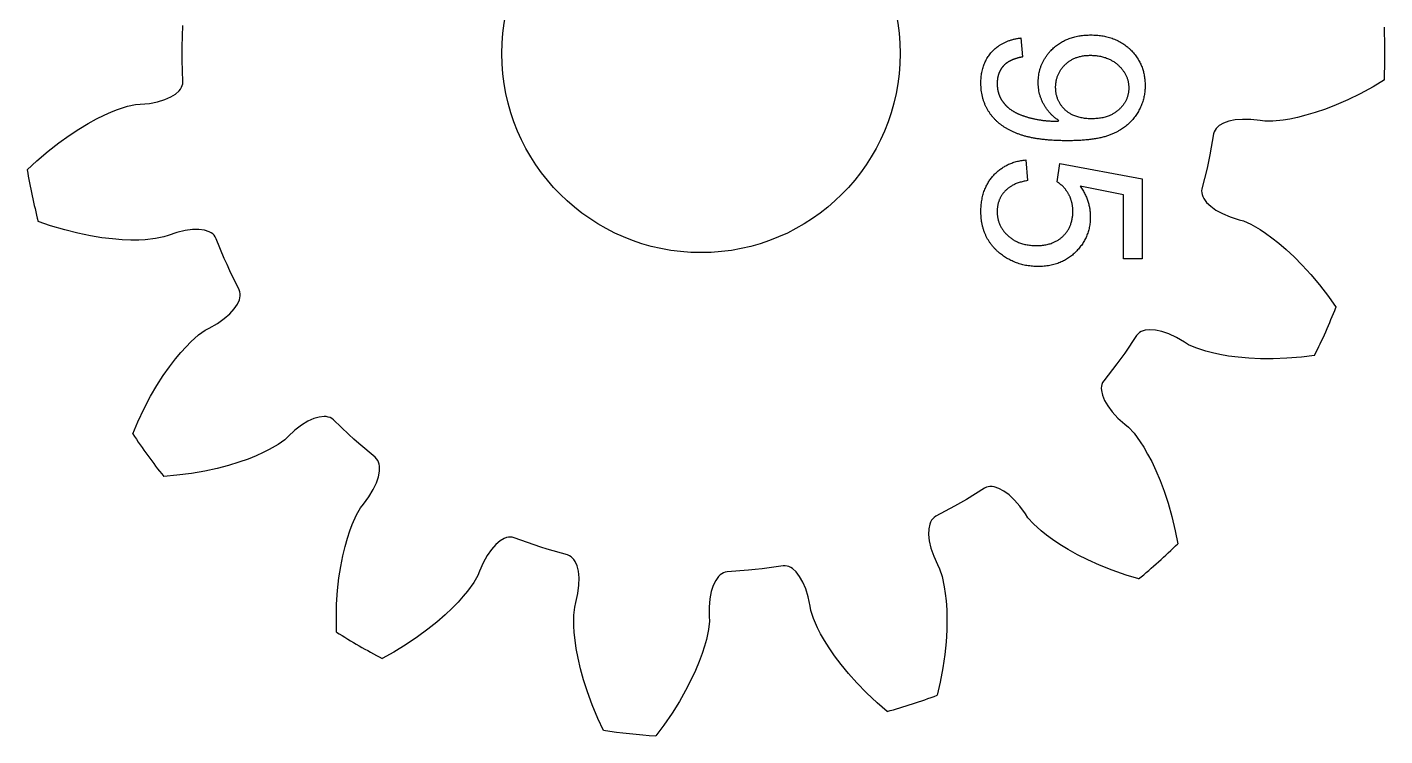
# Model space of a CAD drawing. Header units: millimetres. Extents: x 10 to 192, y -91 to 170.
# Drawn here: x 164.12 to 181, y 149.52 to 158.33 of the extents above; entities that cross this region are included whole.
import ezdxf

# ---------------------------------------------------------------- set-up
doc = ezdxf.new("R2010")
doc.units = ezdxf.units.MM
doc.layers.add('Sketch plane 01', color=7, linetype='Continuous')

msp = doc.modelspace()

# ---------------------------------------------------------------- linework, layer by layer
at = {"layer": 'Sketch plane 01'}
for p, q in [((166.051, 158.084), (166.059, 158.348)), ((166.051, 158.084), (166.059, 158.348)), ((176.476, 158.194), (176.498, 157.958)), ((166.05, 158), (166.051, 158.084)), ((166.05, 158), (166.051, 158.084)), ((166.051, 157.916), (166.05, 158)), ((166.051, 157.916), (166.05, 158)), ((166.059, 157.652), (166.051, 157.916)), ((166.059, 157.652), (166.051, 157.916)), ((166.052, 157.602), (166.058, 157.624)), ((166.052, 157.602), (166.058, 157.624)), ((166.058, 157.624), (166.059, 157.652)), ((166.058, 157.624), (166.059, 157.652)), ((180.994, 157.672), (180.853, 157.588)), ((180.994, 157.672), (180.853, 157.588)), ((165.834, 157.428), (165.908, 157.46)), ((165.834, 157.428), (165.908, 157.46)), ((165.908, 157.46), (165.968, 157.497)), ((165.908, 157.46), (165.968, 157.497)), ((165.968, 157.497), (166.013, 157.537)), ((165.968, 157.497), (166.013, 157.537)), ((166.013, 157.537), (166.029, 157.559)), ((166.013, 157.537), (166.029, 157.559)), ((166.029, 157.559), (166.043, 157.58)), ((166.029, 157.559), (166.043, 157.58)), ((166.043, 157.58), (166.052, 157.602)), ((166.043, 157.58), (166.052, 157.602)), ((180.692, 157.501), (180.54, 157.426)), ((180.692, 157.501), (180.54, 157.426)), ((180.853, 157.588), (180.692, 157.501)), ((180.853, 157.588), (180.692, 157.501)), ((165.171, 157.275), (165.248, 157.305)), ((165.171, 157.275), (165.248, 157.305)), ((165.248, 157.305), (165.372, 157.345)), ((165.248, 157.305), (165.372, 157.345)), ((165.248, 157.305), (165.248, 157.305)), ((165.372, 157.345), (165.471, 157.367)), ((165.372, 157.345), (165.471, 157.367)), ((165.471, 157.367), (165.528, 157.37)), ((165.471, 157.367), (165.528, 157.37)), ((165.528, 157.37), (165.644, 157.381)), ((165.528, 157.37), (165.644, 157.381)), ((165.644, 157.381), (165.746, 157.401)), ((165.644, 157.381), (165.746, 157.401)), ((165.746, 157.401), (165.834, 157.428)), ((165.746, 157.401), (165.834, 157.428)), ((180.261, 157.31), (180.133, 157.266)), ((180.261, 157.31), (180.133, 157.266)), ((180.396, 157.362), (180.261, 157.31)), ((180.396, 157.362), (180.261, 157.31)), ((180.54, 157.426), (180.396, 157.362)), ((180.54, 157.426), (180.396, 157.362)), ((164.765, 157.061), (164.881, 157.131)), ((164.765, 157.061), (164.881, 157.131)), ((164.881, 157.131), (164.986, 157.188)), ((164.881, 157.131), (164.986, 157.188)), ((164.986, 157.188), (165.083, 157.236)), ((164.986, 157.188), (165.083, 157.236)), ((165.083, 157.236), (165.171, 157.275)), ((165.083, 157.236), (165.171, 157.275)), ((178.994, 157.134), (178.942, 157.104)), ((178.994, 157.134), (178.942, 157.104)), ((179.06, 157.158), (178.994, 157.134)), ((179.06, 157.158), (178.994, 157.134)), ((179.139, 157.174), (179.06, 157.158)), ((179.139, 157.174), (179.06, 157.158)), ((179.231, 157.182), (179.139, 157.174)), ((179.231, 157.182), (179.139, 157.174)), ((179.335, 157.18), (179.231, 157.182)), ((179.335, 157.18), (179.231, 157.182)), ((179.45, 157.167), (179.335, 157.18)), ((179.45, 157.167), (179.335, 157.18)), ((179.507, 157.158), (179.45, 157.167)), ((179.507, 157.158), (179.45, 157.167)), ((179.609, 157.159), (179.507, 157.158)), ((179.609, 157.159), (179.507, 157.158)), ((179.738, 157.172), (179.609, 157.159)), ((179.738, 157.172), (179.609, 157.159)), ((179.82, 157.186), (179.738, 157.172)), ((179.82, 157.186), (179.738, 157.172)), ((179.914, 157.205), (179.82, 157.186)), ((179.914, 157.205), (179.82, 157.186)), ((180.018, 157.232), (179.914, 157.205)), ((180.018, 157.232), (179.914, 157.205)), ((180.133, 157.266), (180.018, 157.232)), ((180.133, 157.266), (180.018, 157.232)), ((164.516, 156.89), (164.644, 156.982)), ((164.516, 156.89), (164.644, 156.982)), ((164.644, 156.982), (164.765, 157.061)), ((164.644, 156.982), (164.765, 157.061)), ((178.872, 157.001), (178.826, 156.741)), ((178.872, 157.001), (178.826, 156.741)), ((178.88, 157.028), (178.872, 157.001)), ((178.88, 157.028), (178.872, 157.001)), ((178.89, 157.048), (178.88, 157.028)), ((178.89, 157.048), (178.88, 157.028)), ((178.904, 157.068), (178.89, 157.048)), ((178.904, 157.068), (178.89, 157.048)), ((178.921, 157.086), (178.904, 157.068)), ((178.921, 157.086), (178.904, 157.068)), ((178.942, 157.104), (178.921, 157.086)), ((178.942, 157.104), (178.921, 157.086)), ((164.244, 156.667), (164.383, 156.785)), ((164.244, 156.667), (164.383, 156.785)), ((164.383, 156.785), (164.516, 156.89)), ((164.383, 156.785), (164.516, 156.89)), ((164.124, 156.555), (164.244, 156.667)), ((164.124, 156.555), (164.244, 156.667)), ((176.537, 156.678), (176.559, 156.42)), ((176.928, 156.404), (176.958, 156.634)), ((176.958, 156.634), (177.985, 156.441)), ((178.809, 156.659), (178.791, 156.577)), ((178.809, 156.659), (178.791, 156.577)), ((178.826, 156.741), (178.809, 156.659)), ((178.826, 156.741), (178.809, 156.659)), ((178.791, 156.577), (178.727, 156.32)), ((178.791, 156.577), (178.727, 156.32)), ((177.75, 156.244), (177.213, 156.352)), ((177.985, 156.441), (177.985, 155.447)), ((178.727, 156.32), (178.723, 156.293)), ((178.727, 156.32), (178.723, 156.293)), ((178.723, 156.293), (178.724, 156.27)), ((178.723, 156.293), (178.724, 156.27)), ((177.75, 155.447), (177.75, 156.244)), ((178.724, 156.27), (178.729, 156.247)), ((178.724, 156.27), (178.729, 156.247)), ((178.729, 156.247), (178.737, 156.223)), ((178.729, 156.247), (178.737, 156.223)), ((178.737, 156.223), (178.749, 156.199)), ((178.737, 156.223), (178.749, 156.199)), ((178.749, 156.199), (178.785, 156.15)), ((178.749, 156.199), (178.785, 156.15)), ((178.785, 156.15), (178.836, 156.101)), ((178.785, 156.15), (178.836, 156.101)), ((178.836, 156.101), (178.901, 156.054)), ((178.836, 156.101), (178.901, 156.054)), ((178.901, 156.054), (178.982, 156.01)), ((178.901, 156.054), (178.982, 156.01)), ((178.982, 156.01), (179.078, 155.969)), ((178.982, 156.01), (179.078, 155.969)), ((179.078, 155.969), (179.188, 155.934)), ((179.078, 155.969), (179.188, 155.934)), ((164.416, 155.86), (164.26, 155.913)), ((164.416, 155.86), (164.26, 155.913)), ((164.591, 155.808), (164.416, 155.86)), ((164.591, 155.808), (164.416, 155.86)), ((164.755, 155.767), (164.591, 155.808)), ((164.755, 155.767), (164.591, 155.808)), ((165.985, 155.777), (165.875, 155.74)), ((165.985, 155.777), (165.875, 155.74)), ((166.086, 155.8), (165.985, 155.777)), ((166.086, 155.8), (165.985, 155.777)), ((166.177, 155.812), (166.086, 155.8)), ((166.177, 155.812), (166.086, 155.8)), ((166.258, 155.812), (166.177, 155.812)), ((166.258, 155.812), (166.177, 155.812)), ((166.328, 155.803), (166.258, 155.812)), ((166.328, 155.803), (166.258, 155.812)), ((166.385, 155.784), (166.328, 155.803)), ((166.385, 155.784), (166.328, 155.803)), ((166.409, 155.771), (166.385, 155.784)), ((166.409, 155.771), (166.385, 155.784)), ((166.43, 155.757), (166.409, 155.771)), ((166.43, 155.757), (166.409, 155.771)), ((179.188, 155.934), (179.244, 155.919)), ((179.188, 155.934), (179.244, 155.919)), ((179.244, 155.919), (179.336, 155.877)), ((179.244, 155.919), (179.336, 155.877)), ((179.336, 155.877), (179.449, 155.812)), ((179.336, 155.877), (179.449, 155.812)), ((179.449, 155.812), (179.518, 155.767)), ((179.449, 155.812), (179.518, 155.767)), ((164.91, 155.735), (164.755, 155.767)), ((164.91, 155.735), (164.755, 155.767)), ((165.052, 155.711), (164.91, 155.735)), ((165.052, 155.711), (164.91, 155.735)), ((165.186, 155.695), (165.052, 155.711)), ((165.186, 155.695), (165.052, 155.711)), ((165.306, 155.685), (165.186, 155.695)), ((165.306, 155.685), (165.186, 155.695)), ((165.414, 155.681), (165.306, 155.685)), ((165.414, 155.681), (165.306, 155.685)), ((165.51, 155.682), (165.414, 155.681)), ((165.51, 155.682), (165.414, 155.681)), ((165.592, 155.685), (165.51, 155.682)), ((165.592, 155.685), (165.51, 155.682)), ((165.721, 155.699), (165.592, 155.685)), ((165.721, 155.699), (165.592, 155.685)), ((165.821, 155.72), (165.721, 155.699)), ((165.821, 155.72), (165.721, 155.699)), ((165.875, 155.74), (165.821, 155.72)), ((165.875, 155.74), (165.821, 155.72)), ((166.448, 155.741), (166.43, 155.757)), ((166.448, 155.741), (166.43, 155.757)), ((166.462, 155.723), (166.448, 155.741)), ((166.462, 155.723), (166.448, 155.741)), ((166.475, 155.698), (166.462, 155.723)), ((166.475, 155.698), (166.462, 155.723)), ((166.574, 155.454), (166.475, 155.698)), ((166.574, 155.454), (166.475, 155.698)), ((179.518, 155.767), (179.596, 155.711)), ((179.518, 155.767), (179.596, 155.711)), ((179.596, 155.711), (179.681, 155.644)), ((179.596, 155.711), (179.681, 155.644)), ((179.681, 155.644), (179.772, 155.566)), ((179.681, 155.644), (179.772, 155.566)), ((166.608, 155.377), (166.574, 155.454)), ((166.608, 155.377), (166.574, 155.454)), ((177.985, 155.447), (177.75, 155.447)), ((179.772, 155.566), (179.871, 155.474)), ((179.772, 155.566), (179.871, 155.474)), ((179.871, 155.474), (179.972, 155.371)), ((179.871, 155.474), (179.972, 155.371)), ((166.642, 155.3), (166.608, 155.377)), ((166.642, 155.3), (166.608, 155.377)), ((166.758, 155.062), (166.642, 155.3)), ((166.758, 155.062), (166.642, 155.3)), ((179.972, 155.371), (180.078, 155.254)), ((179.972, 155.371), (180.078, 155.254)), ((180.078, 155.254), (180.187, 155.124)), ((180.078, 155.254), (180.187, 155.124)), ((180.187, 155.124), (180.298, 154.979)), ((180.187, 155.124), (180.298, 154.979)), ((166.737, 154.884), (166.762, 154.939)), ((166.737, 154.884), (166.762, 154.939)), ((166.767, 155.036), (166.758, 155.062)), ((166.767, 155.036), (166.758, 155.062)), ((166.762, 154.939), (166.768, 154.965)), ((166.762, 154.939), (166.768, 154.965)), ((166.771, 155.014), (166.767, 155.036)), ((166.771, 155.014), (166.767, 155.036)), ((166.768, 154.965), (166.772, 154.99)), ((166.768, 154.965), (166.772, 154.99)), ((166.772, 154.99), (166.771, 155.014)), ((166.772, 154.99), (166.771, 155.014)), ((180.298, 154.979), (180.393, 154.845)), ((180.298, 154.979), (180.393, 154.845)), ((166.573, 154.706), (166.643, 154.766)), ((166.573, 154.706), (166.643, 154.766)), ((166.643, 154.766), (166.698, 154.825)), ((166.643, 154.766), (166.698, 154.825)), ((166.698, 154.825), (166.737, 154.884)), ((166.698, 154.825), (166.737, 154.884)), ((166.336, 154.562), (166.387, 154.588)), ((166.336, 154.562), (166.387, 154.588)), ((166.387, 154.588), (166.488, 154.646)), ((166.387, 154.588), (166.488, 154.646)), ((166.488, 154.646), (166.573, 154.706)), ((166.488, 154.646), (166.573, 154.706)), ((166.158, 154.415), (166.254, 154.502)), ((166.158, 154.415), (166.254, 154.502)), ((166.254, 154.502), (166.336, 154.562)), ((166.254, 154.502), (166.336, 154.562)), ((177.915, 154.496), (177.767, 154.277)), ((177.915, 154.496), (177.767, 154.277)), ((177.933, 154.517), (177.915, 154.496)), ((177.933, 154.517), (177.915, 154.496)), ((177.95, 154.532), (177.933, 154.517)), ((177.95, 154.532), (177.933, 154.517)), ((177.971, 154.544), (177.95, 154.532)), ((177.971, 154.544), (177.95, 154.532)), ((177.994, 154.554), (177.971, 154.544)), ((177.994, 154.554), (177.971, 154.544)), ((178.02, 154.561), (177.994, 154.554)), ((178.02, 154.561), (177.994, 154.554)), ((178.08, 154.567), (178.02, 154.561)), ((178.08, 154.567), (178.02, 154.561)), ((178.15, 154.562), (178.08, 154.567)), ((178.15, 154.562), (178.08, 154.567)), ((178.229, 154.545), (178.15, 154.562)), ((178.229, 154.545), (178.15, 154.562)), ((178.316, 154.515), (178.229, 154.545)), ((178.316, 154.515), (178.229, 154.545)), ((178.411, 154.471), (178.316, 154.515)), ((178.411, 154.471), (178.316, 154.515)), ((178.511, 154.412), (178.411, 154.471)), ((178.511, 154.412), (178.411, 154.471)), ((165.966, 154.203), (166.035, 154.285)), ((165.966, 154.203), (166.035, 154.285)), ((166.035, 154.285), (166.1, 154.356)), ((166.035, 154.285), (166.1, 154.356)), ((166.1, 154.356), (166.158, 154.415)), ((166.1, 154.356), (166.158, 154.415)), ((177.767, 154.277), (177.718, 154.209)), ((177.767, 154.277), (177.718, 154.209)), ((178.559, 154.381), (178.511, 154.412)), ((178.559, 154.381), (178.511, 154.412)), ((178.652, 154.34), (178.559, 154.381)), ((178.652, 154.34), (178.559, 154.381)), ((178.776, 154.3), (178.652, 154.34)), ((178.776, 154.3), (178.652, 154.34)), ((178.856, 154.279), (178.776, 154.3)), ((178.856, 154.279), (178.776, 154.3)), ((178.949, 154.259), (178.856, 154.279)), ((178.949, 154.259), (178.856, 154.279)), ((179.056, 154.24), (178.949, 154.259)), ((179.056, 154.24), (178.949, 154.259)), ((165.815, 153.996), (165.893, 154.107)), ((165.815, 153.996), (165.893, 154.107)), ((165.893, 154.107), (165.966, 154.203)), ((165.893, 154.107), (165.966, 154.203)), ((177.668, 154.141), (177.506, 153.933)), ((177.668, 154.141), (177.506, 153.933)), ((177.718, 154.209), (177.668, 154.141)), ((177.718, 154.209), (177.668, 154.141)), ((179.175, 154.224), (179.056, 154.24)), ((179.175, 154.224), (179.056, 154.24)), ((179.31, 154.213), (179.175, 154.224)), ((179.31, 154.213), (179.175, 154.224)), ((179.454, 154.206), (179.31, 154.213)), ((179.454, 154.206), (179.31, 154.213)), ((179.611, 154.205), (179.454, 154.206)), ((179.611, 154.205), (179.454, 154.206)), ((179.781, 154.212), (179.611, 154.205)), ((179.781, 154.212), (179.611, 154.205)), ((179.963, 154.226), (179.781, 154.212)), ((179.963, 154.226), (179.781, 154.212)), ((180.126, 154.246), (179.963, 154.226)), ((180.126, 154.246), (179.963, 154.226)), ((165.737, 153.875), (165.815, 153.996)), ((165.737, 153.875), (165.815, 153.996)), ((177.506, 153.933), (177.491, 153.909)), ((177.506, 153.933), (177.491, 153.909)), ((165.658, 153.739), (165.737, 153.875)), ((165.658, 153.739), (165.737, 153.875)), ((177.477, 153.865), (177.475, 153.84)), ((177.477, 153.865), (177.475, 153.84)), ((177.475, 153.84), (177.477, 153.813)), ((177.475, 153.84), (177.477, 153.813)), ((177.483, 153.888), (177.477, 153.865)), ((177.483, 153.888), (177.477, 153.865)), ((177.477, 153.813), (177.489, 153.753)), ((177.477, 153.813), (177.489, 153.753)), ((177.491, 153.909), (177.483, 153.888)), ((177.491, 153.909), (177.483, 153.888)), ((177.489, 153.753), (177.515, 153.688)), ((177.489, 153.753), (177.515, 153.688)), ((165.5, 153.424), (165.579, 153.589)), ((165.5, 153.424), (165.579, 153.589)), ((165.579, 153.589), (165.658, 153.739)), ((165.579, 153.589), (165.658, 153.739)), ((177.515, 153.688), (177.556, 153.619)), ((177.515, 153.688), (177.556, 153.619)), ((177.556, 153.619), (177.612, 153.545)), ((177.556, 153.619), (177.612, 153.545)), ((165.436, 153.273), (165.5, 153.424)), ((165.436, 153.273), (165.5, 153.424)), ((167.614, 153.429), (167.535, 153.382)), ((167.614, 153.429), (167.535, 153.382)), ((167.688, 153.463), (167.614, 153.429)), ((167.688, 153.463), (167.614, 153.429)), ((167.755, 153.482), (167.688, 153.463)), ((167.755, 153.482), (167.688, 153.463)), ((167.815, 153.488), (167.755, 153.482)), ((167.815, 153.488), (167.755, 153.482)), ((167.842, 153.487), (167.815, 153.488)), ((167.842, 153.487), (167.815, 153.488)), ((167.867, 153.482), (167.842, 153.487)), ((167.867, 153.482), (167.842, 153.487)), ((167.89, 153.474), (167.867, 153.482)), ((167.89, 153.474), (167.867, 153.482)), ((167.91, 153.464), (167.89, 153.474)), ((167.91, 153.464), (167.89, 153.474)), ((167.932, 153.447), (167.91, 153.464)), ((167.932, 153.447), (167.91, 153.464)), ((168.122, 153.263), (167.932, 153.447)), ((168.122, 153.263), (167.932, 153.447)), ((177.612, 153.545), (177.683, 153.469)), ((177.612, 153.545), (177.683, 153.469)), ((177.683, 153.469), (177.77, 153.392)), ((177.683, 153.469), (177.77, 153.392)), ((167.367, 153.241), (167.326, 153.2)), ((167.367, 153.241), (167.326, 153.2)), ((167.452, 153.319), (167.367, 153.241)), ((167.452, 153.319), (167.367, 153.241)), ((167.535, 153.382), (167.452, 153.319)), ((167.535, 153.382), (167.452, 153.319)), ((168.184, 153.207), (168.122, 153.263)), ((168.184, 153.207), (168.122, 153.263)), ((177.77, 153.392), (177.814, 153.356)), ((177.77, 153.392), (177.814, 153.356)), ((177.814, 153.356), (177.882, 153.28)), ((177.814, 153.356), (177.882, 153.28)), ((177.882, 153.28), (177.958, 153.175)), ((177.882, 153.28), (177.958, 153.175)), ((167.131, 153.076), (167.057, 153.039)), ((167.131, 153.076), (167.057, 153.039)), ((167.243, 153.141), (167.131, 153.076)), ((167.243, 153.141), (167.131, 153.076)), ((167.326, 153.2), (167.243, 153.141)), ((167.326, 153.2), (167.243, 153.141)), ((168.247, 153.151), (168.184, 153.207)), ((168.247, 153.151), (168.184, 153.207)), ((168.449, 152.981), (168.247, 153.151)), ((168.449, 152.981), (168.247, 153.151)), ((177.958, 153.175), (178.003, 153.105)), ((177.958, 153.175), (178.003, 153.105)), ((178.003, 153.105), (178.051, 153.022)), ((178.003, 153.105), (178.051, 153.022)), ((166.756, 152.919), (166.627, 152.88)), ((166.756, 152.919), (166.627, 152.88)), ((166.869, 152.959), (166.756, 152.919)), ((166.869, 152.959), (166.756, 152.919)), ((166.969, 152.999), (166.869, 152.959)), ((166.969, 152.999), (166.869, 152.959)), ((167.057, 153.039), (166.969, 152.999)), ((167.057, 153.039), (166.969, 152.999)), ((168.468, 152.961), (168.449, 152.981)), ((168.468, 152.961), (168.449, 152.981)), ((168.481, 152.942), (168.468, 152.961)), ((168.481, 152.942), (168.468, 152.961)), ((168.491, 152.92), (168.481, 152.942)), ((168.491, 152.92), (168.481, 152.942)), ((168.498, 152.896), (168.491, 152.92)), ((168.498, 152.896), (168.491, 152.92)), ((178.051, 153.022), (178.102, 152.927)), ((178.051, 153.022), (178.102, 152.927)), ((178.102, 152.927), (178.153, 152.819)), ((178.102, 152.927), (178.153, 152.819)), ((165.985, 152.757), (165.821, 152.742)), ((165.985, 152.757), (165.821, 152.742)), ((166.166, 152.781), (165.985, 152.757)), ((166.166, 152.781), (165.985, 152.757)), ((166.333, 152.81), (166.166, 152.781)), ((166.333, 152.81), (166.166, 152.781)), ((166.487, 152.843), (166.333, 152.81)), ((166.487, 152.843), (166.333, 152.81)), ((166.627, 152.88), (166.487, 152.843)), ((166.627, 152.88), (166.487, 152.843)), ((168.465, 152.663), (168.491, 152.74)), ((168.465, 152.663), (168.491, 152.74)), ((168.491, 152.74), (168.503, 152.809)), ((168.491, 152.74), (168.503, 152.809)), ((168.503, 152.869), (168.498, 152.896)), ((168.503, 152.869), (168.498, 152.896)), ((168.503, 152.809), (168.503, 152.869)), ((168.503, 152.809), (168.503, 152.869)), ((178.153, 152.819), (178.206, 152.694)), ((178.153, 152.819), (178.206, 152.694)), ((168.372, 152.491), (168.426, 152.58)), ((168.372, 152.491), (168.426, 152.58)), ((168.426, 152.58), (168.465, 152.663)), ((168.426, 152.58), (168.465, 152.663)), ((176.022, 152.596), (175.798, 152.457)), ((176.022, 152.596), (175.798, 152.457)), ((176.047, 152.609), (176.022, 152.596)), ((176.047, 152.609), (176.022, 152.596)), ((176.068, 152.615), (176.047, 152.609)), ((176.068, 152.615), (176.047, 152.609)), ((176.092, 152.618), (176.068, 152.615)), ((176.092, 152.618), (176.068, 152.615)), ((176.117, 152.617), (176.092, 152.618)), ((176.117, 152.617), (176.092, 152.618)), ((176.144, 152.613), (176.117, 152.617)), ((176.144, 152.613), (176.117, 152.617)), ((176.202, 152.594), (176.144, 152.613)), ((176.202, 152.594), (176.144, 152.613)), ((176.264, 152.561), (176.202, 152.594)), ((176.264, 152.561), (176.202, 152.594)), ((176.329, 152.513), (176.264, 152.561)), ((176.329, 152.513), (176.264, 152.561)), ((178.206, 152.694), (178.257, 152.559)), ((178.206, 152.694), (178.257, 152.559)), ((168.267, 152.353), (168.303, 152.397)), ((168.267, 152.353), (168.303, 152.397)), ((168.303, 152.397), (168.372, 152.491)), ((168.303, 152.397), (168.372, 152.491)), ((175.725, 152.414), (175.652, 152.373)), ((175.725, 152.414), (175.652, 152.373)), ((175.798, 152.457), (175.725, 152.414)), ((175.798, 152.457), (175.725, 152.414)), ((176.396, 152.45), (176.329, 152.513)), ((176.396, 152.45), (176.329, 152.513)), ((176.464, 152.372), (176.396, 152.45)), ((176.464, 152.372), (176.396, 152.45)), ((178.257, 152.559), (178.306, 152.409)), ((178.257, 152.559), (178.306, 152.409)), ((178.306, 152.409), (178.353, 152.246)), ((178.306, 152.409), (178.353, 152.246)), ((168.164, 152.146), (168.217, 152.264)), ((168.164, 152.146), (168.217, 152.264)), ((168.217, 152.264), (168.267, 152.353)), ((168.217, 152.264), (168.267, 152.353)), ((175.396, 152.233), (175.38, 152.217)), ((175.396, 152.233), (175.38, 152.217)), ((175.419, 152.248), (175.396, 152.233)), ((175.419, 152.248), (175.396, 152.233)), ((175.652, 152.373), (175.419, 152.248)), ((175.652, 152.373), (175.419, 152.248)), ((176.532, 152.278), (176.464, 152.372)), ((176.532, 152.278), (176.464, 152.372)), ((176.563, 152.229), (176.532, 152.278)), ((176.563, 152.229), (176.532, 152.278)), ((176.632, 152.154), (176.563, 152.229)), ((176.632, 152.154), (176.563, 152.229)), ((178.353, 152.246), (178.395, 152.069)), ((178.353, 152.246), (178.395, 152.069)), ((168.105, 151.977), (168.135, 152.068)), ((168.105, 151.977), (168.135, 152.068)), ((168.135, 152.068), (168.164, 152.146)), ((168.135, 152.068), (168.164, 152.146)), ((175.33, 152.091), (175.328, 152.021)), ((175.33, 152.091), (175.328, 152.021)), ((175.343, 152.15), (175.33, 152.091)), ((175.343, 152.15), (175.33, 152.091)), ((175.353, 152.176), (175.343, 152.15)), ((175.353, 152.176), (175.343, 152.15)), ((175.365, 152.198), (175.353, 152.176)), ((175.365, 152.198), (175.353, 152.176)), ((175.38, 152.217), (175.365, 152.198)), ((175.38, 152.217), (175.365, 152.198)), ((176.728, 152.067), (176.632, 152.154)), ((176.728, 152.067), (176.632, 152.154)), ((176.793, 152.015), (176.728, 152.067)), ((176.793, 152.015), (176.728, 152.067)), ((178.395, 152.069), (178.427, 151.907)), ((178.395, 152.069), (178.427, 151.907)), ((168.075, 151.873), (168.105, 151.977)), ((168.075, 151.873), (168.105, 151.977)), ((169.949, 151.898), (169.896, 151.837)), ((169.949, 151.898), (169.896, 151.837)), ((170.003, 151.943), (169.949, 151.898)), ((170.003, 151.943), (169.949, 151.898)), ((170.055, 151.973), (170.003, 151.943)), ((170.055, 151.973), (170.003, 151.943)), ((170.081, 151.983), (170.055, 151.973)), ((170.081, 151.983), (170.055, 151.973)), ((170.105, 151.988), (170.081, 151.983)), ((170.105, 151.988), (170.081, 151.983)), ((170.129, 151.99), (170.105, 151.988)), ((170.129, 151.99), (170.105, 151.988)), ((170.152, 151.989), (170.129, 151.99)), ((170.152, 151.989), (170.129, 151.99)), ((170.179, 151.982), (170.152, 151.989)), ((170.179, 151.982), (170.152, 151.989)), ((170.427, 151.892), (170.179, 151.982)), ((170.427, 151.892), (170.179, 151.982)), ((170.507, 151.866), (170.427, 151.892)), ((170.507, 151.866), (170.427, 151.892)), ((175.328, 152.021), (175.337, 151.941)), ((175.328, 152.021), (175.337, 151.941)), ((175.337, 151.941), (175.358, 151.851)), ((175.337, 151.941), (175.358, 151.851)), ((176.87, 151.959), (176.793, 152.015)), ((176.87, 151.959), (176.793, 152.015)), ((176.96, 151.899), (176.87, 151.959)), ((176.96, 151.899), (176.87, 151.959)), ((177.062, 151.836), (176.96, 151.899)), ((177.062, 151.836), (176.96, 151.899)), ((168.022, 151.623), (168.047, 151.756)), ((168.022, 151.623), (168.047, 151.756)), ((168.047, 151.756), (168.075, 151.873)), ((168.047, 151.756), (168.075, 151.873)), ((169.843, 151.761), (169.793, 151.671)), ((169.843, 151.761), (169.793, 151.671)), ((169.896, 151.837), (169.843, 151.761)), ((169.896, 151.837), (169.843, 151.761)), ((170.587, 151.84), (170.507, 151.866)), ((170.587, 151.84), (170.507, 151.866)), ((170.841, 151.767), (170.587, 151.84)), ((170.841, 151.767), (170.587, 151.84)), ((170.866, 151.757), (170.841, 151.767)), ((170.866, 151.757), (170.841, 151.767)), ((170.886, 151.745), (170.866, 151.757)), ((170.886, 151.745), (170.866, 151.757)), ((170.904, 151.729), (170.886, 151.745)), ((170.904, 151.729), (170.886, 151.745)), ((170.92, 151.71), (170.904, 151.729)), ((170.92, 151.71), (170.904, 151.729)), ((175.358, 151.851), (175.392, 151.753)), ((175.358, 151.851), (175.392, 151.753)), ((175.392, 151.753), (175.44, 151.647)), ((175.392, 151.753), (175.44, 151.647)), ((177.181, 151.77), (177.062, 151.836)), ((177.181, 151.77), (177.062, 151.836)), ((177.309, 151.706), (177.181, 151.77)), ((177.309, 151.706), (177.181, 151.77)), ((168, 151.481), (168.022, 151.623)), ((168, 151.481), (168.022, 151.623)), ((169.746, 151.564), (169.726, 151.511)), ((169.746, 151.564), (169.726, 151.511)), ((169.793, 151.671), (169.746, 151.564)), ((169.793, 151.671), (169.746, 151.564)), ((170.935, 151.687), (170.92, 151.71)), ((170.935, 151.687), (170.92, 151.71)), ((170.96, 151.632), (170.935, 151.687)), ((170.96, 151.632), (170.935, 151.687)), ((170.977, 151.564), (170.96, 151.632)), ((170.977, 151.564), (170.96, 151.632)), ((170.985, 151.483), (170.977, 151.564)), ((170.985, 151.483), (170.977, 151.564)), ((172.8, 151.554), (172.778, 151.546)), ((172.8, 151.554), (172.778, 151.546)), ((172.827, 151.558), (172.8, 151.554)), ((172.827, 151.558), (172.8, 151.554)), ((173.091, 151.577), (172.827, 151.558)), ((173.091, 151.577), (172.827, 151.558)), ((173.174, 151.585), (173.091, 151.577)), ((173.174, 151.585), (173.091, 151.577)), ((173.258, 151.595), (173.174, 151.585)), ((173.258, 151.595), (173.174, 151.585)), ((173.519, 151.631), (173.258, 151.595)), ((173.519, 151.631), (173.258, 151.595)), ((173.547, 151.632), (173.519, 151.631)), ((173.547, 151.632), (173.519, 151.631)), ((173.57, 151.629), (173.547, 151.632)), ((173.57, 151.629), (173.547, 151.632)), ((173.592, 151.622), (173.57, 151.629)), ((173.592, 151.622), (173.57, 151.629)), ((173.615, 151.611), (173.592, 151.622)), ((173.615, 151.611), (173.592, 151.622)), ((173.638, 151.597), (173.615, 151.611)), ((173.638, 151.597), (173.615, 151.611)), ((173.683, 151.556), (173.638, 151.597)), ((173.683, 151.556), (173.638, 151.597)), ((173.726, 151.501), (173.683, 151.556)), ((173.726, 151.501), (173.683, 151.556)), ((175.44, 151.647), (175.466, 151.596)), ((175.44, 151.647), (175.466, 151.596)), ((175.466, 151.596), (175.497, 151.499)), ((175.466, 151.596), (175.497, 151.499)), ((177.453, 151.641), (177.309, 151.706)), ((177.453, 151.641), (177.309, 151.706)), ((177.61, 151.578), (177.453, 151.641)), ((177.61, 151.578), (177.453, 151.641)), ((177.783, 151.517), (177.61, 151.578)), ((177.783, 151.517), (177.61, 151.578)), ((167.983, 151.324), (168, 151.481)), ((167.983, 151.324), (168, 151.481)), ((169.674, 151.423), (169.598, 151.318)), ((169.674, 151.423), (169.598, 151.318)), ((169.726, 151.511), (169.674, 151.423)), ((169.726, 151.511), (169.674, 151.423)), ((170.97, 151.288), (170.983, 151.391)), ((170.97, 151.288), (170.983, 151.391)), ((170.983, 151.391), (170.985, 151.483)), ((170.983, 151.391), (170.985, 151.483)), ((172.652, 151.388), (172.627, 151.311)), ((172.652, 151.388), (172.627, 151.311)), ((172.683, 151.451), (172.652, 151.388)), ((172.683, 151.451), (172.652, 151.388)), ((172.718, 151.5), (172.683, 151.451)), ((172.718, 151.5), (172.683, 151.451)), ((172.737, 151.519), (172.718, 151.5)), ((172.737, 151.519), (172.718, 151.5)), ((172.758, 151.534), (172.737, 151.519)), ((172.758, 151.534), (172.737, 151.519)), ((172.778, 151.546), (172.758, 151.534)), ((172.778, 151.546), (172.758, 151.534)), ((173.766, 151.43), (173.726, 151.501)), ((173.766, 151.43), (173.726, 151.501)), ((173.802, 151.345), (173.766, 151.43)), ((173.802, 151.345), (173.766, 151.43)), ((175.497, 151.499), (175.524, 151.372)), ((175.497, 151.499), (175.524, 151.372)), ((177.94, 151.469), (177.783, 151.517)), ((177.94, 151.469), (177.783, 151.517)), ((167.971, 151.155), (167.983, 151.324)), ((167.971, 151.155), (167.983, 151.324)), ((169.545, 151.254), (169.482, 151.182)), ((169.545, 151.254), (169.482, 151.182)), ((169.598, 151.318), (169.545, 151.254)), ((169.598, 151.318), (169.545, 151.254)), ((170.945, 151.175), (170.97, 151.288)), ((170.945, 151.175), (170.97, 151.288)), ((172.61, 151.22), (172.601, 151.117)), ((172.61, 151.22), (172.601, 151.117)), ((172.627, 151.311), (172.61, 151.22)), ((172.627, 151.311), (172.61, 151.22)), ((173.832, 151.246), (173.802, 151.345)), ((173.832, 151.246), (173.802, 151.345)), ((173.856, 151.132), (173.832, 151.246)), ((173.856, 151.132), (173.832, 151.246)), ((175.524, 151.372), (175.536, 151.29)), ((175.524, 151.372), (175.536, 151.29)), ((175.536, 151.29), (175.547, 151.195)), ((175.536, 151.29), (175.547, 151.195)), ((167.967, 150.973), (167.971, 151.155)), ((167.967, 150.973), (167.971, 151.155)), ((169.406, 151.105), (169.319, 151.022)), ((169.406, 151.105), (169.319, 151.022)), ((169.482, 151.182), (169.406, 151.105)), ((169.482, 151.182), (169.406, 151.105)), ((170.92, 151.018), (170.93, 151.119)), ((170.92, 151.018), (170.93, 151.119)), ((170.93, 151.119), (170.945, 151.175)), ((170.93, 151.119), (170.945, 151.175)), ((172.601, 151.117), (172.602, 151.001)), ((172.601, 151.117), (172.602, 151.001)), ((173.865, 151.076), (173.856, 151.132)), ((173.865, 151.076), (173.856, 151.132)), ((173.897, 150.979), (173.865, 151.076)), ((173.897, 150.979), (173.865, 151.076)), ((175.547, 151.195), (175.554, 151.087)), ((175.547, 151.195), (175.554, 151.087)), ((175.554, 151.087), (175.557, 150.967)), ((175.554, 151.087), (175.557, 150.967)), ((167.969, 150.808), (167.967, 150.973)), ((167.969, 150.808), (167.967, 150.973)), ((169.217, 150.933), (169.105, 150.843)), ((169.217, 150.933), (169.105, 150.843)), ((169.319, 151.022), (169.217, 150.933)), ((169.319, 151.022), (169.217, 150.933)), ((170.92, 150.888), (170.92, 151.018)), ((170.92, 150.888), (170.92, 151.018)), ((170.925, 150.805), (170.92, 150.888)), ((170.925, 150.805), (170.92, 150.888)), ((172.605, 150.943), (172.593, 150.842)), ((172.605, 150.943), (172.593, 150.842)), ((172.602, 151.001), (172.605, 150.943)), ((172.602, 151.001), (172.605, 150.943)), ((173.949, 150.86), (173.897, 150.979)), ((173.949, 150.86), (173.897, 150.979)), ((175.557, 150.967), (175.555, 150.832)), ((175.557, 150.967), (175.555, 150.832)), ((168.977, 150.75), (168.836, 150.656)), ((168.977, 150.75), (168.836, 150.656)), ((169.105, 150.843), (168.977, 150.75)), ((169.105, 150.843), (168.977, 150.75)), ((170.935, 150.71), (170.925, 150.805)), ((170.935, 150.71), (170.925, 150.805)), ((170.95, 150.603), (170.935, 150.71)), ((170.95, 150.603), (170.935, 150.71)), ((172.567, 150.715), (172.545, 150.635)), ((172.567, 150.715), (172.545, 150.635)), ((172.593, 150.842), (172.567, 150.715)), ((172.593, 150.842), (172.567, 150.715)), ((173.987, 150.787), (173.949, 150.86)), ((173.987, 150.787), (173.949, 150.86)), ((174.035, 150.704), (173.987, 150.787)), ((174.035, 150.704), (173.987, 150.787)), ((175.555, 150.832), (175.546, 150.688)), ((175.555, 150.832), (175.546, 150.688)), ((168.681, 150.56), (168.537, 150.48)), ((168.681, 150.56), (168.537, 150.48)), ((168.836, 150.656), (168.681, 150.56)), ((168.836, 150.656), (168.681, 150.56)), ((170.972, 150.485), (170.95, 150.603)), ((170.972, 150.485), (170.95, 150.603)), ((172.516, 150.544), (172.478, 150.443)), ((172.516, 150.544), (172.478, 150.443)), ((172.545, 150.635), (172.516, 150.544)), ((172.545, 150.635), (172.516, 150.544)), ((174.092, 150.612), (174.035, 150.704)), ((174.092, 150.612), (174.035, 150.704)), ((174.161, 150.513), (174.092, 150.612)), ((174.161, 150.513), (174.092, 150.612)), ((175.546, 150.688), (175.531, 150.531)), ((175.546, 150.688), (175.531, 150.531)), ((171.002, 150.353), (170.972, 150.485)), ((171.002, 150.353), (170.972, 150.485)), ((172.478, 150.443), (172.432, 150.332)), ((172.478, 150.443), (172.432, 150.332)), ((174.242, 150.405), (174.161, 150.513)), ((174.242, 150.405), (174.161, 150.513)), ((174.333, 150.294), (174.242, 150.405)), ((174.333, 150.294), (174.242, 150.405)), ((175.531, 150.531), (175.507, 150.363)), ((175.531, 150.531), (175.507, 150.363)), ((171.04, 150.214), (171.002, 150.353)), ((171.04, 150.214), (171.002, 150.353)), ((171.089, 150.064), (171.04, 150.214)), ((171.089, 150.064), (171.04, 150.214)), ((172.375, 150.209), (172.309, 150.081)), ((172.375, 150.209), (172.309, 150.081)), ((172.432, 150.332), (172.375, 150.209)), ((172.432, 150.332), (172.375, 150.209)), ((174.438, 150.176), (174.333, 150.294)), ((174.438, 150.176), (174.333, 150.294)), ((175.507, 150.363), (175.473, 150.184)), ((175.507, 150.363), (175.473, 150.184)), ((171.147, 149.905), (171.089, 150.064)), ((171.147, 149.905), (171.089, 150.064)), ((172.309, 150.081), (172.231, 149.944)), ((172.309, 150.081), (172.231, 149.944)), ((174.557, 150.054), (174.438, 150.176)), ((174.557, 150.054), (174.438, 150.176)), ((174.689, 149.929), (174.557, 150.054)), ((174.689, 149.929), (174.557, 150.054)), ((175.473, 150.184), (175.437, 150.023)), ((175.473, 150.184), (175.437, 150.023)), ((171.217, 149.736), (171.147, 149.905)), ((171.217, 149.736), (171.147, 149.905)), ((172.231, 149.944), (172.14, 149.8)), ((172.231, 149.944), (172.14, 149.8)), ((174.813, 149.821), (174.689, 149.929)), ((174.813, 149.821), (174.689, 149.929)), ((171.286, 149.587), (171.217, 149.736)), ((171.286, 149.587), (171.217, 149.736)), ((172.14, 149.8), (172.037, 149.65)), ((172.14, 149.8), (172.037, 149.65)), ((172.037, 149.65), (171.938, 149.519)), ((172.037, 149.65), (171.938, 149.519))]:
    msp.add_line(p, q, dxfattribs=at)
msp.add_circle((172.5, 158), 2.475, dxfattribs=at)
for start, end in [(357.7886, 2.2114), (357.7886, 2.2114), (189.7886, 194.2114), (189.7886, 194.2114), (333.7886, 338.2114), (333.7886, 338.2114), (213.7886, 218.2114), (213.7886, 218.2114), (309.7886, 314.2114), (309.7886, 314.2114), (237.7886, 242.2114), (237.7886, 242.2114), (285.7886, 290.2114), (285.7886, 290.2114), (261.7886, 266.2114), (261.7886, 266.2114)]:
    msp.add_arc((172.5, 158), 8.5, start, end, dxfattribs=at)
for points, knots in [([(176.498, 157.958), (176.331, 157.928), (176.256, 157.843), (176.181, 157.759), (176.181, 157.627), (176.181, 157.514), (176.233, 157.428), (176.285, 157.343), (176.371, 157.289), (176.458, 157.234), (176.605, 157.197), (176.752, 157.16), (176.905, 157.16), (176.922, 157.16), (176.954, 157.162), (176.837, 157.235), (176.764, 157.363), (176.691, 157.49), (176.691, 157.639), (176.691, 157.887), (176.871, 158.059), (177.051, 158.231), (177.346, 158.231), (177.65, 158.231), (177.835, 158.051), (178.02, 157.872), (178.02, 157.602), (178.02, 157.407), (177.915, 157.246), (177.81, 157.084), (177.616, 157), (177.422, 156.916), (177.054, 156.916), (176.671, 156.916), (176.444, 157), (176.217, 157.083), (176.098, 157.247), (175.979, 157.411), (175.979, 157.632), (175.979, 157.867), (176.11, 158.015), (176.24, 158.164), (176.476, 158.194)], [0, 0, 0, 0.077277, 0.077277, 0.154554, 0.154554, 0.220677, 0.220677, 0.2868, 0.2868, 0.352924, 0.352924, 0.419047, 0.419047, 0.426132, 0.426132, 0.456082, 0.456082, 0.486033, 0.486033, 0.536041, 0.536041, 0.58605, 0.58605, 0.63768, 0.63768, 0.689309, 0.689309, 0.726597, 0.726597, 0.763885, 0.763885, 0.801173, 0.801173, 0.83998, 0.83998, 0.878788, 0.878788, 0.917595, 0.917595, 0.958797, 0.958797, 1, 1, 1]), ([(177.817, 157.572), (177.817, 157.736), (177.684, 157.857), (177.55, 157.978), (177.337, 157.978), (177.146, 157.978), (177.027, 157.863), (176.908, 157.748), (176.908, 157.579), (176.908, 157.409), (177.027, 157.299), (177.146, 157.189), (177.358, 157.189), (177.569, 157.189), (177.693, 157.302), (177.817, 157.414), (177.817, 157.572)], [0, 0, 0, 0.134888, 0.134888, 0.269776, 0.269776, 0.390829, 0.390829, 0.511882, 0.511882, 0.633912, 0.633912, 0.755941, 0.755941, 0.877971, 0.877971, 1, 1, 1]), ([(177.213, 156.352), (177.339, 156.172), (177.339, 155.974), (177.339, 155.713), (177.157, 155.533), (176.976, 155.353), (176.691, 155.353), (176.42, 155.353), (176.222, 155.511), (175.979, 155.703), (175.979, 156.036), (175.979, 156.308), (176.132, 156.481), (176.285, 156.653), (176.537, 156.678)], [0, 0, 0, 0.111378, 0.111378, 0.258859, 0.258859, 0.406339, 0.406339, 0.546763, 0.546763, 0.718487, 0.718487, 0.859243, 0.859243, 1, 1, 1]), ([(176.559, 156.42), (176.371, 156.391), (176.276, 156.287), (176.181, 156.183), (176.181, 156.036), (176.181, 155.858), (176.315, 155.736), (176.448, 155.613), (176.669, 155.613), (176.879, 155.613), (177.001, 155.731), (177.122, 155.849), (177.122, 156.04), (177.122, 156.158), (177.068, 156.254), (177.014, 156.349), (176.928, 156.404)], [0, 0, 0, 0.123182, 0.123182, 0.246364, 0.246364, 0.394638, 0.394638, 0.542912, 0.542912, 0.683864, 0.683864, 0.824817, 0.824817, 0.912408, 0.912408, 1, 1, 1])]:
    msp.add_open_spline(points, degree=2, knots=knots, dxfattribs=at)

doc.saveas('drawing.dxf')
